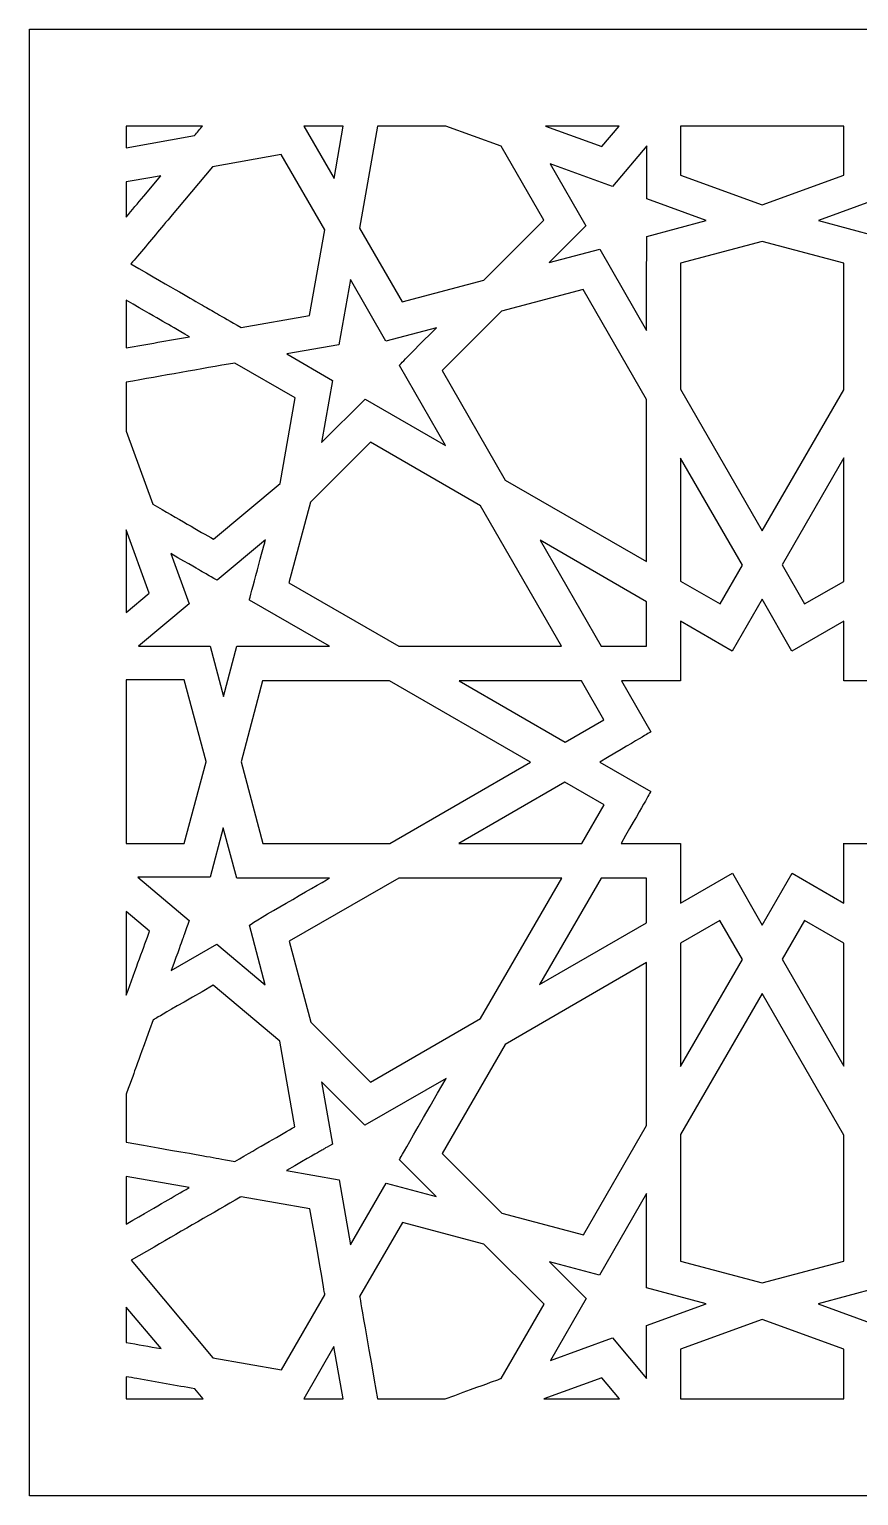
# Model space of a CAD drawing. Header units: millimetres. Extents: x -64 to 64, y -64 to 64.
# Drawn here: x -63.5 to 8.3, y -63.5 to 63.5 of the extents above; entities that cross this region are included whole.
import ezdxf

# ---------------------------------------------------------------- set-up
doc = ezdxf.new("R2010")
doc.units = ezdxf.units.MM
doc.header["$MEASUREMENT"] = 0
doc.layers.add('layer 1', color=7, linetype='Continuous')

msp = doc.modelspace()

# ---------------------------------------------------------------- linework, layer by layer
at = {"layer": 'layer 1', "color": 250}
for points, knots in [([(-63.5, 63.5), (-63.5, 63.5), (-63.5, -63.5), (-63.5, -63.5), (-63.5, -63.5), (-63.5, -63.5), (63.5, -63.5), (63.5, -63.5), (63.5, -63.5), (63.5, -63.5), (63.5, 63.5), (63.5, 63.5), (63.5, 63.5), (63.5, 63.5), (-63.5, 63.5), (-63.5, 63.5)], [0, 0, 0, 0, 0.2, 0.2, 0.2, 0.2, 0.4, 0.4, 0.4, 0.4, 0.6, 0.6, 0.6, 0.6, 1, 1, 1, 1]), ([(-55.112, 55.112), (-55.112, 55.112), (-48.5051, 55.112), (-48.5051, 55.112), (-48.5051, 55.112), (-48.731, 54.8474), (-48.9566, 54.5701), (-49.1954, 54.2925), (-49.1954, 54.2925), (-49.1954, 54.2925), (-55.112, 53.2472), (-55.112, 53.2472), (-55.112, 53.2472), (-55.112, 53.2472), (-55.112, 55.112), (-55.112, 55.112)], [0, 0, 0, 0, 0.2, 0.2, 0.2, 0.2, 0.4, 0.4, 0.4, 0.4, 0.6, 0.6, 0.6, 0.6, 1, 1, 1, 1]), ([(-36.3167, 55.112), (-36.3167, 55.112), (-37.1169, 50.5827), (-37.1169, 50.5827), (-37.1169, 50.5827), (-37.1169, 50.5827), (-39.7299, 55.112), (-39.7299, 55.112), (-39.7299, 55.112), (-39.7299, 55.112), (-36.3167, 55.112), (-36.3167, 55.112)], [0, 0, 0, 0, 0.25, 0.25, 0.25, 0.25, 0.5, 0.5, 0.5, 0.5, 1, 1, 1, 1]), ([(-33.3485, 55.112), (-33.3485, 55.112), (-27.4383, 55.112), (-27.4383, 55.112), (-27.4383, 55.112), (-27.4383, 55.112), (-22.6512, 53.3696), (-22.6512, 53.3696), (-22.6512, 53.3696), (-22.6512, 53.3696), (-18.9537, 46.9692), (-18.9537, 46.9692), (-18.9537, 46.9692), (-18.9537, 46.9692), (-24.1349, 41.7879), (-24.1349, 41.7879), (-24.1349, 41.7879), (-24.1349, 41.7879), (-31.2065, 39.8974), (-31.2065, 39.8974), (-31.2065, 39.8974), (-31.2065, 39.8974), (-34.9037, 46.2919), (-34.9037, 46.2919), (-34.9037, 46.2919), (-34.9037, 46.2919), (-33.3485, 55.112), (-33.3485, 55.112)], [0, 0, 0, 0, 0.125, 0.125, 0.125, 0.125, 0.25, 0.25, 0.25, 0.25, 0.375, 0.375, 0.375, 0.375, 0.5, 0.5, 0.5, 0.5, 0.625, 0.625, 0.625, 0.625, 0.75, 0.75, 0.75, 0.75, 1, 1, 1, 1]), ([(-12.4241, 55.112), (-12.4241, 55.112), (-13.9146, 53.3375), (-13.9146, 53.3375), (-13.9146, 53.3375), (-13.9146, 53.3375), (-18.7921, 55.112), (-18.7921, 55.112), (-18.7921, 55.112), (-18.7921, 55.112), (-12.4241, 55.112), (-12.4241, 55.112)], [0, 0, 0, 0, 0.25, 0.25, 0.25, 0.25, 0.5, 0.5, 0.5, 0.5, 1, 1, 1, 1]), ([(-7.1011, 55.112), (-7.1011, 55.112), (7.0425, 55.112), (7.0425, 55.112), (7.0425, 55.112), (7.0425, 55.112), (7.0425, 50.86), (7.0425, 50.86), (7.0425, 50.86), (7.0425, 50.86), (-0.0293, 48.2854), (-0.0293, 48.2854), (-0.0293, 48.2854), (-0.0293, 48.2854), (-7.1011, 50.86), (-7.1011, 50.86), (-7.1011, 50.86), (-7.1011, 50.86), (-7.1011, 55.112), (-7.1011, 55.112)], [0, 0, 0, 0, 0.16666667, 0.16666667, 0.16666667, 0.16666667, 0.33333333, 0.33333333, 0.33333333, 0.33333333, 0.5, 0.5, 0.5, 0.5, 0.66666667, 0.66666667, 0.66666667, 0.66666667, 1, 1, 1, 1]), ([(-4.8877, 46.9371), (-4.8877, 46.9371), (-10.0302, 45.5627), (-10.0302, 45.5627), (-10.0302, 45.5627), (-10.0302, 45.5627), (-10.0496, 45.9084), (-10.0496, 37.4262), (-10.0496, 37.4262), (-10.0496, 37.4262), (-14.1143, 44.4659), (-14.1143, 44.4659), (-14.1143, 44.4659), (-14.1143, 44.4659), (-18.4954, 43.2915), (-18.4954, 43.2915), (-18.4954, 43.2915), (-18.4954, 43.2915), (-15.3017, 46.4855), (-15.3017, 46.4855), (-15.3017, 46.4855), (-15.3017, 46.4855), (-18.3988, 51.8537), (-18.3988, 51.8537), (-18.3988, 51.8537), (-18.3988, 51.8537), (-12.9917, 49.8856), (-12.9917, 49.8856), (-12.9917, 49.8856), (-12.9917, 49.8856), (-10.0302, 53.4151), (-10.0302, 53.4151), (-10.0302, 53.4151), (-10.0302, 53.4151), (-10.0302, 48.8082), (-10.0302, 48.8082), (-10.0302, 48.8082), (-10.0302, 48.8082), (-4.8877, 46.9371), (-4.8877, 46.9371)], [0, 0, 0, 0, 0.09090909, 0.09090909, 0.09090909, 0.09090909, 0.18181818, 0.18181818, 0.18181818, 0.18181818, 0.27272727, 0.27272727, 0.27272727, 0.27272727, 0.36363636, 0.36363636, 0.36363636, 0.36363636, 0.45454545, 0.45454545, 0.45454545, 0.45454545, 0.54545455, 0.54545455, 0.54545455, 0.54545455, 0.63636364, 0.63636364, 0.63636364, 0.63636364, 0.72727273, 0.72727273, 0.72727273, 0.72727273, 0.81818182, 0.81818182, 0.81818182, 0.81818182, 1, 1, 1, 1]), ([(9.9716, 48.8082), (9.9716, 48.8082), (9.9716, 53.4088), (9.9716, 53.4088), (9.9716, 53.4088), (9.9716, 53.4088), (12.9268, 49.8856), (12.9268, 49.8856), (12.9268, 49.8856), (12.9268, 49.8856), (18.3145, 51.847), (18.3145, 51.847), (18.3145, 51.847), (18.3145, 51.847), (15.2178, 46.4788), (15.2178, 46.4788), (15.2178, 46.4788), (15.2178, 46.4788), (18.3984, 43.3045), (18.3984, 43.3045), (18.3984, 43.3045), (18.3984, 43.3045), (14.0561, 44.4659), (14.0561, 44.4659), (14.0561, 44.4659), (14.0561, 44.4659), (9.9716, 37.3941), (9.9716, 37.3941), (9.9716, 37.3941), (9.9716, 37.3941), (9.9716, 45.5627), (9.9716, 45.5627), (9.9716, 45.5627), (9.9716, 45.5627), (4.8295, 46.9371), (4.8295, 46.9371), (4.8295, 46.9371), (4.8295, 46.9371), (9.9716, 48.8082), (9.9716, 48.8082)], [0, 0, 0, 0, 0.09090909, 0.09090909, 0.09090909, 0.09090909, 0.18181818, 0.18181818, 0.18181818, 0.18181818, 0.27272727, 0.27272727, 0.27272727, 0.27272727, 0.36363636, 0.36363636, 0.36363636, 0.36363636, 0.45454545, 0.45454545, 0.45454545, 0.45454545, 0.54545455, 0.54545455, 0.54545455, 0.54545455, 0.63636364, 0.63636364, 0.63636364, 0.63636364, 0.72727273, 0.72727273, 0.72727273, 0.72727273, 0.81818182, 0.81818182, 0.81818182, 0.81818182, 1, 1, 1, 1]), ([(-47.634, 51.5955), (-47.634, 51.5955), (-41.6852, 52.6471), (-41.6852, 52.6471), (-41.6852, 52.6471), (-41.6852, 52.6471), (-37.9169, 46.1239), (-37.9169, 46.1239), (-37.9169, 46.1239), (-37.9169, 46.1239), (-39.2268, 38.7103), (-39.2268, 38.7103), (-39.2268, 38.7103), (-39.2268, 38.7103), (-45.1498, 37.665), (-45.1498, 37.665), (-45.1498, 37.665), (-49.0678, 39.9249), (-46.986, 38.7223), (-54.6993, 43.1818), (-54.6993, 43.1818), (-54.5185, 43.4012), (-54.325, 43.6337), (-54.1315, 43.8595), (-54.1315, 43.8595), (-53.228, 44.9368), (-52.2861, 46.053), (-51.3441, 47.1823), (-51.3441, 47.1823), (-51.3441, 47.1823), (-51.2794, 47.2595), (-51.2794, 47.2595), (-51.2794, 47.2595), (-51.2794, 47.2595), (-47.634, 51.5955), (-47.634, 51.5955)], [0, 0, 0, 0, 0.1, 0.1, 0.1, 0.1, 0.2, 0.2, 0.2, 0.2, 0.3, 0.3, 0.3, 0.3, 0.4, 0.4, 0.4, 0.4, 0.5, 0.5, 0.5, 0.5, 0.6, 0.6, 0.6, 0.6, 0.7, 0.7, 0.7, 0.7, 0.8, 0.8, 0.8, 0.8, 1, 1, 1, 1]), ([(-55.112, 50.2789), (-55.112, 50.2789), (-52.9054, 50.6663), (-52.9054, 50.6663), (-52.9054, 50.6663), (-52.9054, 50.6663), (-52.1247, 50.8018), (-52.1247, 50.8018), (-52.1247, 50.8018), (-52.1247, 50.8018), (-53.5894, 49.0534), (-53.5894, 49.0534), (-53.5894, 49.0534), (-54.1058, 48.447), (-54.6155, 47.8405), (-55.112, 47.2401), (-55.112, 47.2401), (-55.112, 47.2401), (-55.112, 50.2789), (-55.112, 50.2789)], [0, 0, 0, 0, 0.16666667, 0.16666667, 0.16666667, 0.16666667, 0.33333333, 0.33333333, 0.33333333, 0.33333333, 0.5, 0.5, 0.5, 0.5, 0.66666667, 0.66666667, 0.66666667, 0.66666667, 1, 1, 1, 1]), ([(-0.0293, 20.0699), (-0.0293, 20.0699), (-7.1011, 32.3226), (-7.1011, 32.3226), (-7.1011, 32.3226), (-7.1011, 32.3226), (-7.1011, 43.24), (-7.1011, 43.24), (-7.1011, 43.24), (-7.1011, 43.24), (-0.0487, 45.1242), (-0.0487, 45.1242), (-0.0487, 45.1242), (-0.0487, 45.1242), (7.0231, 43.2333), (7.0231, 43.2333), (7.0231, 43.2333), (7.0231, 43.2333), (7.0231, 32.2905), (7.0231, 32.2905), (7.0231, 32.2905), (7.0231, 32.2905), (-0.0293, 20.0699), (-0.0293, 20.0699)], [0, 0, 0, 0, 0.14285714, 0.14285714, 0.14285714, 0.14285714, 0.28571429, 0.28571429, 0.28571429, 0.28571429, 0.42857143, 0.42857143, 0.42857143, 0.42857143, 0.57142857, 0.57142857, 0.57142857, 0.57142857, 0.71428571, 0.71428571, 0.71428571, 0.71428571, 1, 1, 1, 1]), ([(-32.6195, 36.4843), (-32.6195, 36.4843), (-28.2451, 37.6587), (-28.2451, 37.6587), (-28.2451, 37.6587), (-31.5297, 34.3803), (-31.4583, 34.3874), (-31.4583, 34.3874), (-31.4583, 34.3874), (-31.4583, 34.3874), (-27.4514, 27.4511), (-27.4514, 27.4511), (-27.4514, 27.4511), (-27.4514, 27.4511), (-34.4264, 31.4773), (-34.4264, 31.4773), (-34.4264, 31.4773), (-34.4264, 31.4773), (-34.4326, 31.4773), (-34.4326, 31.4773), (-34.4326, 31.4773), (-34.4326, 31.4773), (-38.1878, 27.7156), (-38.1878, 27.7156), (-38.1878, 27.7156), (-38.1878, 27.7156), (-37.2394, 33.0969), (-37.2394, 33.0969), (-37.2394, 33.0969), (-37.2394, 33.0969), (-41.2076, 35.3875), (-41.2076, 35.3875), (-41.2076, 35.3875), (-41.2076, 35.3875), (-36.7039, 36.1876), (-36.7039, 36.1876), (-36.7039, 36.1876), (-36.7039, 36.1876), (-35.7036, 41.8331), (-35.7036, 41.8331), (-35.7036, 41.8331), (-35.7036, 41.8331), (-32.6195, 36.4843), (-32.6195, 36.4843)], [0, 0, 0, 0, 0.08333333, 0.08333333, 0.08333333, 0.08333333, 0.16666667, 0.16666667, 0.16666667, 0.16666667, 0.25, 0.25, 0.25, 0.25, 0.33333333, 0.33333333, 0.33333333, 0.33333333, 0.41666667, 0.41666667, 0.41666667, 0.41666667, 0.5, 0.5, 0.5, 0.5, 0.58333333, 0.58333333, 0.58333333, 0.58333333, 0.66666667, 0.66666667, 0.66666667, 0.66666667, 0.75, 0.75, 0.75, 0.75, 0.83333333, 0.83333333, 0.83333333, 0.83333333, 1, 1, 1, 1]), ([(-22.2829, 24.4637), (-22.2829, 24.4637), (-27.7544, 33.9485), (-27.7544, 33.9485), (-27.7544, 33.9485), (-27.7544, 33.9485), (-22.6187, 39.0783), (-22.6187, 39.0783), (-22.6187, 39.0783), (-22.6187, 39.0783), (-15.5469, 40.9751), (-15.5469, 40.9751), (-15.5469, 40.9751), (-15.5469, 40.9751), (-10.0496, 31.4516), (-10.0496, 31.4516), (-10.0496, 31.4516), (-10.0496, 31.4516), (-10.0496, 17.405), (-10.0496, 17.405), (-10.0496, 17.405), (-10.0496, 17.405), (-22.2829, 24.4637), (-22.2829, 24.4637)], [0, 0, 0, 0, 0.14285714, 0.14285714, 0.14285714, 0.14285714, 0.28571429, 0.28571429, 0.28571429, 0.28571429, 0.42857143, 0.42857143, 0.42857143, 0.42857143, 0.57142857, 0.57142857, 0.57142857, 0.57142857, 0.71428571, 0.71428571, 0.71428571, 0.71428571, 1, 1, 1, 1]), ([(-55.112, 40.0396), (-51.6827, 38.0601), (-51.872, 38.1695), (-49.6342, 36.878), (-49.6342, 36.878), (-51.4536, 36.5552), (-53.3185, 36.2264), (-55.112, 35.9103), (-55.112, 35.9103), (-55.112, 35.9103), (-55.112, 40.0396), (-55.112, 40.0396)], [0, 0, 0, 0, 0.25, 0.25, 0.25, 0.25, 0.5, 0.5, 0.5, 0.5, 1, 1, 1, 1]), ([(-55.112, 32.9357), (-52.0214, 33.4839), (-48.6664, 34.0776), (-45.692, 34.6004), (-45.692, 34.6004), (-45.692, 34.6004), (-40.4785, 31.587), (-40.4785, 31.587), (-40.4785, 31.587), (-40.4785, 31.587), (-41.7818, 24.1734), (-41.7818, 24.1734), (-41.7818, 24.1734), (-41.7818, 24.1734), (-47.5502, 19.3407), (-47.5502, 19.3407), (-47.5502, 19.3407), (-48.7631, 20.0374), (-50.6342, 21.1215), (-52.8088, 22.3732), (-52.8088, 22.3732), (-52.8088, 22.3732), (-55.112, 28.6967), (-55.112, 28.6967), (-55.112, 28.6967), (-55.112, 28.6967), (-55.112, 32.9357), (-55.112, 32.9357)], [0, 0, 0, 0, 0.125, 0.125, 0.125, 0.125, 0.25, 0.25, 0.25, 0.25, 0.375, 0.375, 0.375, 0.375, 0.5, 0.5, 0.5, 0.5, 0.625, 0.625, 0.625, 0.625, 0.75, 0.75, 0.75, 0.75, 1, 1, 1, 1]), ([(-17.418, 10.0686), (-17.418, 10.0686), (-31.497, 10.0686), (-31.497, 10.0686), (-31.497, 10.0686), (-31.497, 10.0686), (-41.0203, 15.566), (-41.0203, 15.566), (-41.0203, 15.566), (-41.0203, 15.566), (-39.1428, 22.5538), (-39.1428, 22.5538), (-39.1428, 22.5538), (-39.1428, 22.5538), (-33.9682, 27.735), (-33.9682, 27.735), (-33.9682, 27.735), (-33.9682, 27.735), (-24.4447, 22.2377), (-24.4447, 22.2377), (-24.4447, 22.2377), (-24.4447, 22.2377), (-17.418, 10.0686), (-17.418, 10.0686)], [0, 0, 0, 0, 0.14285714, 0.14285714, 0.14285714, 0.14285714, 0.28571429, 0.28571429, 0.28571429, 0.28571429, 0.42857143, 0.42857143, 0.42857143, 0.42857143, 0.57142857, 0.57142857, 0.57142857, 0.57142857, 0.71428571, 0.71428571, 0.71428571, 0.71428571, 1, 1, 1, 1]), ([(-1.7519, 17.0826), (-1.7519, 17.0826), (-3.6876, 13.7336), (-3.6876, 13.7336), (-3.6876, 13.7336), (-3.6876, 13.7336), (-7.1011, 15.7014), (-7.1011, 15.7014), (-7.1011, 15.7014), (-7.1011, 15.7014), (-7.1011, 26.3479), (-7.1011, 26.3479), (-7.1011, 26.3479), (-7.1011, 26.3479), (-1.7519, 17.0826), (-1.7519, 17.0826)], [0, 0, 0, 0, 0.2, 0.2, 0.2, 0.2, 0.4, 0.4, 0.4, 0.4, 0.6, 0.6, 0.6, 0.6, 1, 1, 1, 1]), ([(7.0231, 26.3867), (7.0231, 26.3867), (7.0231, 15.6887), (7.0231, 15.6887), (7.0231, 15.6887), (7.0231, 15.6887), (3.6294, 13.7336), (3.6294, 13.7336), (3.6294, 13.7336), (3.6294, 13.7336), (1.6743, 17.121), (1.6743, 17.121), (1.6743, 17.121), (1.6743, 17.121), (7.0231, 26.3867), (7.0231, 26.3867)], [0, 0, 0, 0, 0.2, 0.2, 0.2, 0.2, 0.4, 0.4, 0.4, 0.4, 0.6, 0.6, 0.6, 0.6, 1, 1, 1, 1]), ([(-55.112, 20.1535), (-55.112, 20.1535), (-53.1121, 14.6629), (-53.1121, 14.6629), (-53.1121, 14.6629), (-53.1121, 14.6629), (-55.112, 12.985), (-55.112, 12.985), (-55.112, 12.985), (-55.112, 12.985), (-55.112, 20.1535), (-55.112, 20.1535)], [0, 0, 0, 0, 0.25, 0.25, 0.25, 0.25, 0.5, 0.5, 0.5, 0.5, 1, 1, 1, 1]), ([(-51.2536, 18.0954), (-47.6515, 16.0203), (-48.9183, 16.7587), (-47.2405, 15.779), (-47.2405, 15.779), (-47.2405, 15.779), (-43.0528, 19.2955), (-43.0528, 19.2955), (-43.0528, 19.2955), (-43.0874, 19.1661), (-44.4168, 14.1993), (-44.4465, 14.0691), (-44.4465, 14.0691), (-44.4465, 14.0691), (-37.5171, 10.0686), (-37.5171, 10.0686), (-37.5171, 10.0686), (-37.5171, 10.0686), (-45.524, 10.0686), (-45.524, 10.0686), (-45.524, 10.0686), (-45.524, 10.0686), (-46.6856, 5.7263), (-46.6856, 5.7263), (-46.6856, 5.7263), (-46.6856, 5.7263), (-47.847, 10.0686), (-47.847, 10.0686), (-47.847, 10.0686), (-47.847, 10.0686), (-54.0345, 10.0686), (-54.0345, 10.0686), (-54.0345, 10.0686), (-54.0345, 10.0686), (-49.6664, 13.7336), (-49.6664, 13.7336), (-49.6664, 13.7336), (-49.6664, 13.7336), (-51.2536, 18.0954), (-51.2536, 18.0954)], [0, 0, 0, 0, 0.09090909, 0.09090909, 0.09090909, 0.09090909, 0.18181818, 0.18181818, 0.18181818, 0.18181818, 0.27272727, 0.27272727, 0.27272727, 0.27272727, 0.36363636, 0.36363636, 0.36363636, 0.36363636, 0.45454545, 0.45454545, 0.45454545, 0.45454545, 0.54545455, 0.54545455, 0.54545455, 0.54545455, 0.63636364, 0.63636364, 0.63636364, 0.63636364, 0.72727273, 0.72727273, 0.72727273, 0.72727273, 0.81818182, 0.81818182, 0.81818182, 0.81818182, 1, 1, 1, 1]), ([(-13.9725, 10.0686), (-13.9725, 10.0686), (-19.2761, 19.2567), (-19.2761, 19.2567), (-19.2761, 19.2567), (-19.2761, 19.2567), (-10.0496, 13.9273), (-10.0496, 13.9273), (-10.0496, 13.9273), (-10.0496, 13.9273), (-10.0496, 10.0686), (-10.0496, 10.0686), (-10.0496, 10.0686), (-10.0496, 10.0686), (-13.9725, 10.0686), (-13.9725, 10.0686)], [0, 0, 0, 0, 0.2, 0.2, 0.2, 0.2, 0.4, 0.4, 0.4, 0.4, 0.6, 0.6, 0.6, 0.6, 1, 1, 1, 1]), ([(2.5583, -9.5977), (2.5583, -9.5977), (-0.0293, -14.0755), (-0.0293, -14.0755), (-0.0293, -14.0755), (-0.0293, -14.0755), (-2.6166, -9.5977), (-2.6166, -9.5977), (-2.6166, -9.5977), (-2.6166, -9.5977), (-7.1011, -12.1849), (-7.1011, -12.1849), (-7.1011, -12.1849), (-7.1011, -12.1849), (-7.1011, -7.004), (-7.1011, -7.004), (-7.1011, -7.004), (-7.1011, -7.004), (-12.2562, -7.004), (-12.2562, -7.004), (-12.2562, -7.004), (-10.0725, -3.2025), (-9.6947, -2.5195), (-9.6947, -2.5195), (-9.6947, -2.5195), (-9.6947, -2.5195), (-14.1143, 0.0353), (-14.1143, 0.0353), (-14.1143, 0.0353), (-10.2133, 2.3188), (-9.6947, 2.655), (-9.6947, 2.655), (-9.6947, 2.655), (-9.6947, 2.655), (-12.2368, 7.0619), (-12.2368, 7.0619), (-12.2368, 7.0619), (-12.2368, 7.0619), (-7.1268, 7.0619), (-7.1268, 7.0619), (-7.1268, 7.0619), (-7.1268, 7.0619), (-7.1011, 9.978), (-7.1011, 12.2305), (-7.1011, 12.2305), (-7.1011, 12.2305), (-2.6356, 9.6495), (-2.6356, 9.6495), (-2.6356, 9.6495), (-2.6356, 9.6495), (-0.0487, 14.1337), (-0.0487, 14.1337), (-0.0487, 14.1337), (-0.0487, 14.1337), (2.5386, 9.6495), (2.5386, 9.6495), (2.5386, 9.6495), (2.5386, 9.6495), (7.0231, 12.2365), (7.0231, 12.2365), (7.0231, 12.2365), (7.0231, 12.2365), (7.0231, 7.0619), (7.0231, 7.0619), (7.0231, 7.0619), (7.0231, 7.0619), (12.1719, 7.0619), (12.1719, 7.0619), (12.1719, 7.0619), (8.8459, 1.2816), (10.4038, 4.0136), (9.6171, 2.571), (9.6171, 2.571), (9.6171, 2.571), (14.0367, 0.0226), (14.0367, 0.0226), (14.0367, 0.0226), (14.0367, 0.0226), (9.6361, -2.5195), (9.6361, -2.5195), (9.6361, -2.5195), (9.6361, -2.5195), (9.936, -3.1069), (12.1528, -7.004), (12.1528, -7.004), (12.1528, -7.004), (7.0425, -7.004), (7.0425, -7.004), (7.0425, -7.004), (7.0425, -7.004), (7.0231, -6.6379), (7.0231, -12.1722), (7.0231, -12.1722), (7.0231, -12.1722), (2.5583, -9.5977), (2.5583, -9.5977)], [0, 0, 0, 0, 0.04, 0.04, 0.04, 0.04, 0.08, 0.08, 0.08, 0.08, 0.12, 0.12, 0.12, 0.12, 0.16, 0.16, 0.16, 0.16, 0.2, 0.2, 0.2, 0.2, 0.24, 0.24, 0.24, 0.24, 0.28, 0.28, 0.28, 0.28, 0.32, 0.32, 0.32, 0.32, 0.36, 0.36, 0.36, 0.36, 0.4, 0.4, 0.4, 0.4, 0.44, 0.44, 0.44, 0.44, 0.48, 0.48, 0.48, 0.48, 0.52, 0.52, 0.52, 0.52, 0.56, 0.56, 0.56, 0.56, 0.6, 0.6, 0.6, 0.6, 0.64, 0.64, 0.64, 0.64, 0.68, 0.68, 0.68, 0.68, 0.72, 0.72, 0.72, 0.72, 0.76, 0.76, 0.76, 0.76, 0.8, 0.8, 0.8, 0.8, 0.84, 0.84, 0.84, 0.84, 0.88, 0.88, 0.88, 0.88, 0.92, 0.92, 0.92, 0.92, 1, 1, 1, 1]), ([(-55.112, 7.1459), (-55.112, 7.1459), (-50.0924, 7.1459), (-50.0924, 7.1459), (-50.0924, 7.1459), (-50.0924, 7.1459), (-48.2017, 0.0741), (-48.2017, 0.0741), (-48.2017, 0.0741), (-48.2017, 0.0741), (-48.2017, 0.0677), (-48.2017, 0.0677), (-48.2017, 0.0677), (-48.2017, 0.0677), (-50.0924, -7.004), (-50.0924, -7.004), (-50.0924, -7.004), (-50.0924, -7.004), (-55.112, -7.004), (-55.112, -7.004), (-55.112, -7.004), (-55.112, -7.004), (-55.112, 7.1459), (-55.112, 7.1459)], [0, 0, 0, 0, 0.14285714, 0.14285714, 0.14285714, 0.14285714, 0.28571429, 0.28571429, 0.28571429, 0.28571429, 0.42857143, 0.42857143, 0.42857143, 0.42857143, 0.57142857, 0.57142857, 0.57142857, 0.57142857, 0.71428571, 0.71428571, 0.71428571, 0.71428571, 1, 1, 1, 1]), ([(-32.284, -7.004), (-32.284, -7.004), (-43.2787, -7.004), (-43.2787, -7.004), (-43.2787, -7.004), (-43.2787, -7.004), (-45.1693, 0.0677), (-45.1693, 0.0677), (-45.1693, 0.0677), (-45.1693, 0.0677), (-43.2983, 7.0619), (-43.2983, 7.0619), (-43.2983, 7.0619), (-43.2983, 7.0619), (-32.3035, 7.0619), (-32.3035, 7.0619), (-32.3035, 7.0619), (-32.3035, 7.0619), (-20.115, 0.0226), (-20.115, 0.0226), (-20.115, 0.0226), (-20.115, 0.0226), (-32.284, -7.004), (-32.284, -7.004)], [0, 0, 0, 0, 0.14285714, 0.14285714, 0.14285714, 0.14285714, 0.28571429, 0.28571429, 0.28571429, 0.28571429, 0.42857143, 0.42857143, 0.42857143, 0.42857143, 0.57142857, 0.57142857, 0.57142857, 0.57142857, 0.71428571, 0.71428571, 0.71428571, 0.71428571, 1, 1, 1, 1]), ([(-26.2837, 7.0619), (-26.2837, 7.0619), (-15.6824, 7.0619), (-15.6824, 7.0619), (-15.6824, 7.0619), (-15.6824, 7.0619), (-13.7467, 3.7003), (-13.7467, 3.7003), (-13.7467, 3.7003), (-13.7467, 3.7003), (-17.102, 1.7582), (-17.102, 1.7582), (-17.102, 1.7582), (-17.102, 1.7582), (-26.2837, 7.0619), (-26.2837, 7.0619)], [0, 0, 0, 0, 0.2, 0.2, 0.2, 0.2, 0.4, 0.4, 0.4, 0.4, 0.6, 0.6, 0.6, 0.6, 1, 1, 1, 1]), ([(-17.1214, -1.7067), (-17.1214, -1.7067), (-13.7336, -3.6618), (-13.7336, -3.6618), (-13.7336, -3.6618), (-13.7336, -3.6618), (-15.663, -7.004), (-15.663, -7.004), (-15.663, -7.004), (-15.663, -7.004), (-26.3028, -7.004), (-26.3028, -7.004), (-26.3028, -7.004), (-26.3028, -7.004), (-17.1214, -1.7067), (-17.1214, -1.7067)], [0, 0, 0, 0, 0.2, 0.2, 0.2, 0.2, 0.4, 0.4, 0.4, 0.4, 0.6, 0.6, 0.6, 0.6, 1, 1, 1, 1]), ([(-44.4465, -14.1016), (-44.4465, -14.1016), (-43.0658, -19.244), (-43.0658, -19.244), (-43.0658, -19.244), (-43.0658, -19.244), (-47.2597, -15.7339), (-47.2597, -15.7339), (-47.2597, -15.7339), (-47.2597, -15.7339), (-51.2149, -18.0114), (-51.2149, -18.0114), (-51.2149, -18.0114), (-49.92, -14.4604), (-50.4165, -15.8048), (-49.6471, -13.6821), (-49.6471, -13.6821), (-49.6471, -13.6821), (-54.1183, -9.9268), (-54.1183, -9.9268), (-54.1183, -9.9268), (-54.1183, -9.9268), (-47.847, -9.9268), (-47.847, -9.9268), (-47.847, -9.9268), (-47.847, -9.9268), (-46.7049, -5.6684), (-46.7049, -5.6684), (-46.7049, -5.6684), (-46.7049, -5.6684), (-45.5433, -10.0108), (-45.5433, -10.0108), (-45.5433, -10.0108), (-45.5433, -10.0108), (-37.4975, -10.0108), (-37.4975, -10.0108), (-37.4975, -10.0108), (-38.7839, -10.7548), (-43.9325, -13.6924), (-44.4465, -14.1016)], [0, 0, 0, 0, 0.09090909, 0.09090909, 0.09090909, 0.09090909, 0.18181818, 0.18181818, 0.18181818, 0.18181818, 0.27272727, 0.27272727, 0.27272727, 0.27272727, 0.36363636, 0.36363636, 0.36363636, 0.36363636, 0.45454545, 0.45454545, 0.45454545, 0.45454545, 0.54545455, 0.54545455, 0.54545455, 0.54545455, 0.63636364, 0.63636364, 0.63636364, 0.63636364, 0.72727273, 0.72727273, 0.72727273, 0.72727273, 0.81818182, 0.81818182, 0.81818182, 0.81818182, 1, 1, 1, 1]), ([(-31.5161, -10.0108), (-31.5161, -10.0108), (-17.3986, -10.0108), (-17.3986, -10.0108), (-17.3986, -10.0108), (-17.3986, -10.0108), (-24.4253, -22.1862), (-24.4253, -22.1862), (-24.4253, -22.1862), (-24.4253, -22.1862), (-33.9488, -27.6768), (-33.9488, -27.6768), (-33.9488, -27.6768), (-33.9488, -27.6768), (-39.1235, -22.5023), (-39.1235, -22.5023), (-39.1235, -22.5023), (-39.1235, -22.5023), (-41.0012, -15.4887), (-41.0012, -15.4887), (-41.0012, -15.4887), (-41.0012, -15.4887), (-31.5161, -10.0108), (-31.5161, -10.0108)], [0, 0, 0, 0, 0.14285714, 0.14285714, 0.14285714, 0.14285714, 0.28571429, 0.28571429, 0.28571429, 0.28571429, 0.42857143, 0.42857143, 0.42857143, 0.42857143, 0.57142857, 0.57142857, 0.57142857, 0.57142857, 0.71428571, 0.71428571, 0.71428571, 0.71428571, 1, 1, 1, 1]), ([(-19.3149, -19.231), (-19.3149, -19.231), (-13.9919, -10.0108), (-13.9919, -10.0108), (-13.9919, -10.0108), (-13.9919, -10.0108), (-10.0496, -10.0108), (-10.0496, -10.0108), (-10.0496, -10.0108), (-10.0496, -10.0108), (-10.0496, -13.8822), (-10.0496, -13.8822), (-10.0496, -13.8822), (-10.0496, -13.8822), (-19.3149, -19.231), (-19.3149, -19.231)], [0, 0, 0, 0, 0.2, 0.2, 0.2, 0.2, 0.4, 0.4, 0.4, 0.4, 0.6, 0.6, 0.6, 0.6, 1, 1, 1, 1]), ([(-55.112, -12.9141), (-55.112, -12.9141), (-53.0925, -14.611), (-53.0925, -14.611), (-53.0925, -14.611), (-53.5573, -15.8951), (-54.2733, -17.8633), (-55.112, -20.1538), (-55.112, -20.1538), (-55.112, -20.1538), (-55.112, -12.9141), (-55.112, -12.9141)], [0, 0, 0, 0, 0.25, 0.25, 0.25, 0.25, 0.5, 0.5, 0.5, 0.5, 1, 1, 1, 1]), ([(-7.1011, -26.3285), (-7.1011, -26.3285), (-7.1011, -15.6372), (-7.1011, -15.6372), (-7.1011, -15.6372), (-7.1011, -15.6372), (-3.707, -13.6758), (-3.707, -13.6758), (-3.707, -13.6758), (-3.707, -13.6758), (-1.7519, -17.0632), (-1.7519, -17.0632), (-1.7519, -17.0632), (-1.7519, -17.0632), (-7.1011, -26.3285), (-7.1011, -26.3285)], [0, 0, 0, 0, 0.2, 0.2, 0.2, 0.2, 0.4, 0.4, 0.4, 0.4, 0.6, 0.6, 0.6, 0.6, 1, 1, 1, 1]), ([(1.6743, -17.0243), (1.6743, -17.0243), (3.61, -13.6758), (3.61, -13.6758), (3.61, -13.6758), (3.61, -13.6758), (7.0231, -15.6436), (7.0231, -15.6436), (7.0231, -15.6436), (7.0231, -15.6436), (7.0231, -26.2964), (7.0231, -26.2964), (7.0231, -26.2964), (7.0231, -26.2964), (1.6743, -17.0243), (1.6743, -17.0243)], [0, 0, 0, 0, 0.2, 0.2, 0.2, 0.2, 0.4, 0.4, 0.4, 0.4, 0.6, 0.6, 0.6, 0.6, 1, 1, 1, 1]), ([(-22.3026, -24.4122), (-22.3026, -24.4122), (-10.0496, -17.3341), (-10.0496, -17.3341), (-10.0496, -17.3341), (-10.0496, -17.3341), (-10.0496, -31.4321), (-10.0496, -31.4321), (-10.0496, -31.4321), (-10.0496, -31.4321), (-15.5275, -40.917), (-15.5275, -40.917), (-15.5275, -40.917), (-15.5275, -40.917), (-22.5993, -39.0267), (-22.5993, -39.0267), (-22.5993, -39.0267), (-22.5993, -39.0267), (-27.7611, -33.8649), (-27.7611, -33.8649), (-27.7611, -33.8649), (-27.7611, -33.8649), (-22.3026, -24.4122), (-22.3026, -24.4122)], [0, 0, 0, 0, 0.14285714, 0.14285714, 0.14285714, 0.14285714, 0.28571429, 0.28571429, 0.28571429, 0.28571429, 0.42857143, 0.42857143, 0.42857143, 0.42857143, 0.57142857, 0.57142857, 0.57142857, 0.57142857, 0.71428571, 0.71428571, 0.71428571, 0.71428571, 1, 1, 1, 1]), ([(-55.112, -28.7225), (-54.0552, -25.8195), (-54.5612, -27.2119), (-52.7765, -22.2959), (-52.7765, -22.2959), (-52.4764, -22.1156), (-53.1398, -22.5009), (-47.5695, -19.2892), (-47.5695, -19.2892), (-47.5695, -19.2892), (-41.8011, -24.1282), (-41.8011, -24.1282), (-41.8011, -24.1282), (-41.8011, -24.1282), (-40.4978, -31.5419), (-40.4978, -31.5419), (-40.4978, -31.5419), (-41.6978, -32.2322), (-43.5562, -33.3033), (-45.7045, -34.5485), (-45.7045, -34.5485), (-48.3609, -34.0756), (-46.4874, -34.4074), (-55.112, -32.8841), (-55.112, -32.8841), (-55.112, -32.8841), (-55.112, -28.7225), (-55.112, -28.7225)], [0, 0, 0, 0, 0.125, 0.125, 0.125, 0.125, 0.25, 0.25, 0.25, 0.25, 0.375, 0.375, 0.375, 0.375, 0.5, 0.5, 0.5, 0.5, 0.625, 0.625, 0.625, 0.625, 0.75, 0.75, 0.75, 0.75, 1, 1, 1, 1]), ([(-0.0487, -20.0117), (-0.0487, -20.0117), (7.0231, -32.2647), (7.0231, -32.2647), (7.0231, -32.2647), (7.0231, -32.2647), (7.0231, -43.1818), (7.0231, -43.1818), (7.0231, -43.1818), (7.0231, -43.1818), (-0.0293, -45.0723), (-0.0293, -45.0723), (-0.0293, -45.0723), (-0.0293, -45.0723), (-7.1011, -43.1754), (-7.1011, -43.1754), (-7.1011, -43.1754), (-7.1011, -43.1754), (-7.1011, -32.2322), (-7.1011, -32.2322), (-7.1011, -32.2322), (-7.1011, -32.2322), (-0.0487, -20.0117), (-0.0487, -20.0117)], [0, 0, 0, 0, 0.14285714, 0.14285714, 0.14285714, 0.14285714, 0.28571429, 0.28571429, 0.28571429, 0.28571429, 0.42857143, 0.42857143, 0.42857143, 0.42857143, 0.57142857, 0.57142857, 0.57142857, 0.57142857, 0.71428571, 0.71428571, 0.71428571, 0.71428571, 1, 1, 1, 1]), ([(-36.6846, -36.136), (-36.6846, -36.136), (-41.2204, -35.3359), (-41.2204, -35.3359), (-41.2204, -35.3359), (-37.0599, -32.9332), (-38.8068, -33.9492), (-37.2587, -33.0454), (-37.2587, -33.0454), (-37.2587, -33.0454), (-38.2074, -27.6578), (-38.2074, -27.6578), (-38.2074, -27.6578), (-38.2074, -27.6578), (-34.4522, -31.4194), (-34.4522, -31.4194), (-34.4522, -31.4194), (-34.4522, -31.4194), (-27.4126, -27.3607), (-27.4126, -27.3607), (-27.4126, -27.3607), (-31.6593, -34.7113), (-31.4583, -34.413), (-31.4583, -34.413), (-31.4583, -34.413), (-31.4583, -34.413), (-28.2772, -37.5878), (-28.2772, -37.5878), (-28.2772, -37.5878), (-28.2772, -37.5878), (-32.6004, -36.4327), (-32.6004, -36.4327), (-32.6004, -36.4327), (-32.6004, -36.4327), (-35.6843, -41.7752), (-35.6843, -41.7752), (-35.6843, -41.7752), (-35.6843, -41.7752), (-36.6846, -36.136), (-36.6846, -36.136)], [0, 0, 0, 0, 0.09090909, 0.09090909, 0.09090909, 0.09090909, 0.18181818, 0.18181818, 0.18181818, 0.18181818, 0.27272727, 0.27272727, 0.27272727, 0.27272727, 0.36363636, 0.36363636, 0.36363636, 0.36363636, 0.45454545, 0.45454545, 0.45454545, 0.45454545, 0.54545455, 0.54545455, 0.54545455, 0.54545455, 0.63636364, 0.63636364, 0.63636364, 0.63636364, 0.72727273, 0.72727273, 0.72727273, 0.72727273, 0.81818182, 0.81818182, 0.81818182, 0.81818182, 1, 1, 1, 1]), ([(-55.112, -35.8585), (-55.112, -35.8585), (-49.6471, -36.8198), (-49.6471, -36.8198), (-49.6471, -36.8198), (-51.1999, -37.7203), (-51.8808, -38.1059), (-55.112, -39.9749), (-55.112, -39.9749), (-55.112, -39.9749), (-55.112, -35.8585), (-55.112, -35.8585)], [0, 0, 0, 0, 0.25, 0.25, 0.25, 0.25, 0.5, 0.5, 0.5, 0.5, 1, 1, 1, 1]), ([(-47.6148, -51.5504), (-47.6148, -51.5504), (-54.6927, -43.1108), (-54.6927, -43.1108), (-54.6927, -43.1108), (-54.6927, -43.1108), (-52.6991, -41.9625), (-52.6991, -41.9625), (-52.6991, -41.9625), (-50.2149, -40.5299), (-47.5889, -39.0136), (-45.234, -37.6523), (-45.234, -37.6523), (-45.2144, -37.6393), (-45.1885, -37.6262), (-45.1627, -37.6136), (-45.1627, -37.6136), (-45.1627, -37.6136), (-39.2073, -38.6652), (-39.2073, -38.6652), (-39.2073, -38.6652), (-37.9443, -45.817), (-37.9105, -46.0981), (-37.9105, -46.0981), (-37.9105, -46.0981), (-37.9105, -46.0981), (-41.6657, -52.5956), (-41.6657, -52.5956), (-41.6657, -52.5956), (-41.6657, -52.5956), (-47.6148, -51.5504), (-47.6148, -51.5504)], [0, 0, 0, 0, 0.11111111, 0.11111111, 0.11111111, 0.11111111, 0.22222222, 0.22222222, 0.22222222, 0.22222222, 0.33333333, 0.33333333, 0.33333333, 0.33333333, 0.44444444, 0.44444444, 0.44444444, 0.44444444, 0.55555556, 0.55555556, 0.55555556, 0.55555556, 0.66666667, 0.66666667, 0.66666667, 0.66666667, 0.77777778, 0.77777778, 0.77777778, 0.77777778, 1, 1, 1, 1]), ([(-10.0496, -48.7631), (-10.0496, -48.7631), (-10.0496, -53.3569), (-10.0496, -53.3569), (-10.0496, -53.3569), (-10.0496, -53.3569), (-13.0111, -49.8341), (-13.0111, -49.8341), (-13.0111, -49.8341), (-13.0111, -49.8341), (-18.373, -51.7892), (-18.373, -51.7892), (-18.373, -51.7892), (-18.373, -51.7892), (-15.2823, -46.4337), (-15.2823, -46.4337), (-15.2823, -46.4337), (-15.2823, -46.4337), (-18.457, -43.253), (-18.457, -43.253), (-18.457, -43.253), (-18.457, -43.253), (-14.1337, -44.414), (-14.1337, -44.414), (-14.1337, -44.414), (-14.1337, -44.414), (-10.0496, -37.3359), (-10.0496, -37.3359), (-10.0496, -37.3359), (-10.0496, -37.3359), (-10.0496, -45.5045), (-10.0496, -45.5045), (-10.0496, -45.5045), (-10.0496, -45.5045), (-4.9008, -46.8855), (-4.9008, -46.8855), (-4.9008, -46.8855), (-4.9008, -46.8855), (-10.0496, -48.7631), (-10.0496, -48.7631)], [0, 0, 0, 0, 0.09090909, 0.09090909, 0.09090909, 0.09090909, 0.18181818, 0.18181818, 0.18181818, 0.18181818, 0.27272727, 0.27272727, 0.27272727, 0.27272727, 0.36363636, 0.36363636, 0.36363636, 0.36363636, 0.45454545, 0.45454545, 0.45454545, 0.45454545, 0.54545455, 0.54545455, 0.54545455, 0.54545455, 0.63636364, 0.63636364, 0.63636364, 0.63636364, 0.72727273, 0.72727273, 0.72727273, 0.72727273, 0.81818182, 0.81818182, 0.81818182, 0.81818182, 1, 1, 1, 1]), ([(4.7971, -46.8855), (4.7971, -46.8855), (9.9462, -45.5045), (9.9462, -45.5045), (9.9462, -45.5045), (9.9462, -45.5045), (9.9716, -37.3768), (9.9716, -37.3684), (9.9716, -37.3684), (9.9716, -37.3684), (14.0367, -44.414), (14.0367, -44.414), (14.0367, -44.414), (14.0367, -44.414), (18.379, -43.2463), (18.379, -43.2463), (18.379, -43.2463), (18.379, -43.2463), (15.198, -46.4274), (15.198, -46.4274), (15.198, -46.4274), (15.198, -46.4274), (18.3018, -51.7955), (18.3018, -51.7955), (18.3018, -51.7955), (18.3018, -51.7955), (12.9078, -49.8341), (12.9078, -49.8341), (12.9078, -49.8341), (12.9078, -49.8341), (9.9462, -53.3636), (9.9462, -53.3636), (9.9462, -53.3636), (9.9462, -53.3636), (9.9462, -48.7631), (9.9462, -48.7631), (9.9462, -48.7631), (9.9462, -48.7631), (4.7971, -46.8855), (4.7971, -46.8855)], [0, 0, 0, 0, 0.09090909, 0.09090909, 0.09090909, 0.09090909, 0.18181818, 0.18181818, 0.18181818, 0.18181818, 0.27272727, 0.27272727, 0.27272727, 0.27272727, 0.36363636, 0.36363636, 0.36363636, 0.36363636, 0.45454545, 0.45454545, 0.45454545, 0.45454545, 0.54545455, 0.54545455, 0.54545455, 0.54545455, 0.63636364, 0.63636364, 0.63636364, 0.63636364, 0.72727273, 0.72727273, 0.72727273, 0.72727273, 0.81818182, 0.81818182, 0.81818182, 0.81818182, 1, 1, 1, 1]), ([(-27.4835, -55.112), (-27.4835, -55.112), (-33.3485, -55.112), (-33.3485, -55.112), (-33.3485, -55.112), (-34.9818, -45.8632), (-34.897, -46.2594), (-34.897, -46.2594), (-34.897, -46.2594), (-34.897, -46.2594), (-31.1869, -39.8395), (-31.1869, -39.8395), (-31.1869, -39.8395), (-31.1869, -39.8395), (-24.1349, -41.73), (-24.1349, -41.73), (-24.1349, -41.73), (-24.1349, -41.73), (-24.1152, -41.7364), (-24.1152, -41.7364), (-24.1152, -41.7364), (-24.1152, -41.7364), (-18.9343, -46.9113), (-18.9343, -46.9113), (-18.9343, -46.9113), (-18.9343, -46.9113), (-22.6512, -53.3443), (-22.6512, -53.3443), (-22.6512, -53.3443), (-22.6512, -53.3443), (-22.7884, -53.4022), (-27.4835, -55.112)], [0, 0, 0, 0, 0.11111111, 0.11111111, 0.11111111, 0.11111111, 0.22222222, 0.22222222, 0.22222222, 0.22222222, 0.33333333, 0.33333333, 0.33333333, 0.33333333, 0.44444444, 0.44444444, 0.44444444, 0.44444444, 0.55555556, 0.55555556, 0.55555556, 0.55555556, 0.66666667, 0.66666667, 0.66666667, 0.66666667, 0.77777778, 0.77777778, 0.77777778, 0.77777778, 1, 1, 1, 1]), ([(-55.112, -47.1691), (-55.112, -47.1691), (-52.0989, -50.7566), (-52.0989, -50.7566), (-52.0989, -50.7566), (-53.0993, -50.5827), (-54.1058, -50.4017), (-55.112, -50.2211), (-55.112, -50.2211), (-55.112, -50.2211), (-55.112, -47.1691), (-55.112, -47.1691)], [0, 0, 0, 0, 0.25, 0.25, 0.25, 0.25, 0.5, 0.5, 0.5, 0.5, 1, 1, 1, 1]), ([(7.0231, -55.112), (7.0231, -55.112), (-7.1268, -55.112), (-7.1268, -55.112), (-7.1268, -55.112), (-7.1268, -55.112), (-7.1268, -50.8084), (-7.1268, -50.8084), (-7.1268, -50.8084), (-7.1268, -50.8084), (-0.0547, -48.234), (-0.0547, -48.234), (-0.0547, -48.234), (-0.0547, -48.234), (7.0231, -50.8084), (7.0231, -50.8084), (7.0231, -50.8084), (7.0231, -50.8084), (7.0231, -55.112), (7.0231, -55.112)], [0, 0, 0, 0, 0.16666667, 0.16666667, 0.16666667, 0.16666667, 0.33333333, 0.33333333, 0.33333333, 0.33333333, 0.5, 0.5, 0.5, 0.5, 0.66666667, 0.66666667, 0.66666667, 0.66666667, 1, 1, 1, 1]), ([(-39.7429, -55.112), (-39.7429, -55.112), (-37.1232, -50.5759), (-37.1232, -50.5759), (-37.1232, -50.5759), (-37.1232, -50.5759), (-36.3233, -55.112), (-36.3233, -55.112), (-36.3233, -55.112), (-36.3233, -55.112), (-39.7429, -55.112), (-39.7429, -55.112)], [0, 0, 0, 0, 0.25, 0.25, 0.25, 0.25, 0.5, 0.5, 0.5, 0.5, 1, 1, 1, 1]), ([(-55.112, -55.112), (-55.112, -55.112), (-55.112, -53.1957), (-55.112, -53.1957), (-55.112, -53.1957), (-54.809, -53.2473), (-54.4992, -53.3054), (-54.1959, -53.3569), (-54.1959, -53.3569), (-52.4794, -53.6603), (-50.7697, -53.9634), (-49.1761, -54.2477), (-49.1761, -54.2477), (-49.1761, -54.2477), (-48.4469, -55.112), (-48.4469, -55.112), (-48.4469, -55.112), (-48.4469, -55.112), (-55.112, -55.112), (-55.112, -55.112)], [0, 0, 0, 0, 0.16666667, 0.16666667, 0.16666667, 0.16666667, 0.33333333, 0.33333333, 0.33333333, 0.33333333, 0.5, 0.5, 0.5, 0.5, 0.66666667, 0.66666667, 0.66666667, 0.66666667, 1, 1, 1, 1]), ([(-18.96, -55.112), (-18.96, -55.112), (-13.9337, -53.286), (-13.9337, -53.286), (-13.9337, -53.286), (-13.9337, -53.286), (-12.3984, -55.112), (-12.3984, -55.112), (-12.3984, -55.112), (-12.3984, -55.112), (-18.96, -55.112), (-18.96, -55.112)], [0, 0, 0, 0, 0.25, 0.25, 0.25, 0.25, 0.5, 0.5, 0.5, 0.5, 1, 1, 1, 1])]:
    msp.add_open_spline(points, degree=3, knots=knots, dxfattribs=at)

doc.saveas('drawing.dxf')
